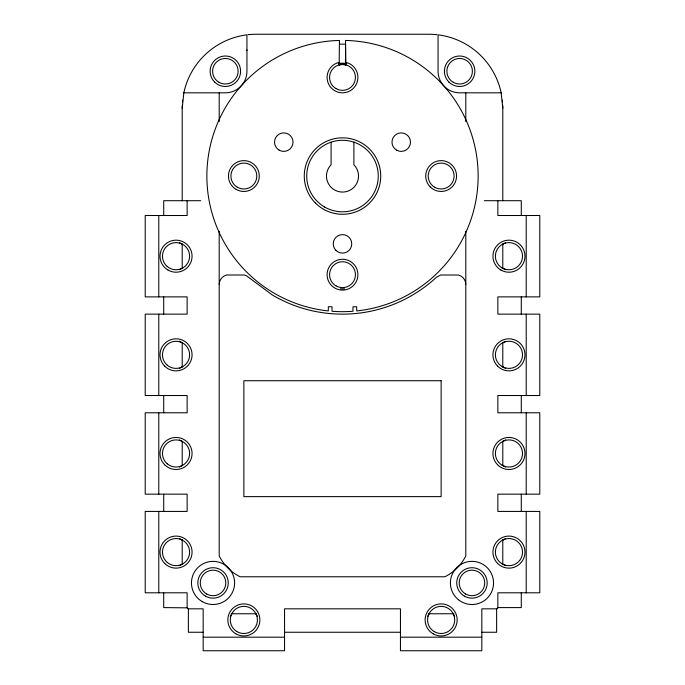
<?xml version="1.0" encoding="UTF-8"?>
<svg xmlns="http://www.w3.org/2000/svg" width="685" height="685" viewBox="0 0 685 685"><rect width="100%" height="100%" fill="white"/><g stroke="black" fill="none" stroke-linecap="round" stroke-linejoin="round"><path stroke-width="1.03" d="M203.171 632.255L188.375 632.255L188.375 609.051L187.142 607.843L187.142 592.799L145.22 592.799L145.22 511.421L187.142 511.421L187.142 494.159L145.22 494.159L145.22 412.781L187.142 412.781L187.142 395.519L145.22 395.519L145.22 314.141L187.142 314.141L187.142 296.879L145.22 296.879L145.22 215.501L187.142 215.501L187.142 200.705M246.942 49.894L246.942 71.24A21.577 21.577 0 0 1 225.365 92.817L183.837 92.817L182.21 108.23L182.21 200.705M339.452 62.301A15.412 15.412 0 0 0 329.69 85.976A15.412 15.412 0 0 0 355.309 85.976A15.412 15.412 0 0 0 345.548 62.301L345.548 40.449A135.63 135.63 0 0 1 478.019 170.471A135.63 135.63 0 0 1 356.679 310.93L356.679 306.743L352.981 306.743L352.981 311.273A135.63 135.63 0 0 1 332.019 311.273L332.019 306.743L328.32 306.743L328.32 310.93A135.63 135.63 0 0 1 206.981 170.471A135.63 135.63 0 0 1 339.452 40.449L339.152 64.904L342.5 64.459L345.848 64.904L345.548 44.148L339.452 44.148M230.306 616.568L231.847 613.632M427.586 616.568L429.127 613.632M481.829 632.255L496.625 632.255L496.625 609.051L498.081 607.595L521.285 607.595L521.285 592.799M179.401 269.744L182.338 268.203M179.401 368.384L182.338 366.843M502.662 244.177L505.599 242.636M179.401 467.024L182.338 465.483M502.662 342.817L505.599 341.276M179.401 565.664L182.338 564.123M502.662 441.457L505.599 439.916M502.662 540.097L505.599 538.556M339.152 64.904L341.472 63.756L345.548 64.065M339.452 64.065L341.472 63.756L342.5 64.459L343.527 63.756L345.848 64.904M250.016 34.507L253.099 34.319A73.98 73.98 0 0 1 256.19 34.25L428.81 34.25A73.98 73.98 0 0 1 431.85 34.31L434.984 34.507M200.705 200.705L163.715 200.705L163.715 215.501M484.295 200.705L521.285 200.705L521.285 215.501M188.127 608.828L203.171 608.828L203.171 650.75L284.549 650.75L284.549 608.828L400.451 608.828L400.451 650.75L481.829 650.75L481.829 608.828L496.873 608.828M231.778 613.76L255.942 613.76M428.562 613.76L453.924 613.76M284.549 632.255L400.451 632.255M203.171 637.187L284.549 637.187M400.451 637.187L481.829 637.187M502.662 268.203L505.599 269.744M502.662 366.843L505.599 368.384M179.401 242.636L182.338 244.177M502.662 465.483L505.599 467.024M179.401 341.276L182.338 342.817M502.662 564.123L505.599 565.664M179.401 439.916L182.338 441.457M179.401 538.556L182.338 540.097M187.142 607.843L163.715 607.595L163.715 592.799M453.153 613.632L454.694 616.568M255.873 613.632L257.414 616.568M502.79 200.705L502.79 108.23L501.163 92.817L459.635 92.817A21.577 21.577 0 0 1 438.058 71.24L438.058 34.832A73.98 73.98 0 0 1 501.214 93.023M526.217 215.501L526.217 296.879M526.217 314.141L526.217 395.519M526.217 412.781L526.217 494.159M526.217 511.421L526.217 592.799M521.285 296.879L521.285 314.141M521.285 395.519L521.285 412.781M521.285 494.159L521.285 511.421M502.79 244.04L502.79 268.34M502.79 342.68L502.79 366.98M502.79 441.32L502.79 465.62M502.79 539.96L502.79 564.26M497.858 200.705L497.858 215.501L539.78 215.501L539.78 296.879L497.858 296.879L497.858 314.141L539.78 314.141L539.78 395.519L497.858 395.519L497.858 412.781L539.78 412.781L539.78 494.159L497.858 494.159L497.858 511.421L539.78 511.421L539.78 592.799L497.858 592.799L497.858 607.843M465.8 92.817L465.8 121.579M465.8 231.29L465.8 555.886C461.339 564.945 453.975 572.309 444.916 576.77L240.084 576.77C231.025 572.309 223.661 564.945 219.2 555.886L219.2 231.29M353.905 142.155L353.905 164.785A16.029 16.029 0 0 1 353.811 187.399A16.029 16.029 0 0 1 331.189 187.399A16.029 16.029 0 0 1 331.095 164.785L331.095 142.155M246.942 50.433L246.942 34.832A73.98 73.98 0 0 0 183.785 93.023M219.2 92.817L219.2 121.579M182.21 244.108L182.21 268.272M182.21 342.748L182.21 366.912M182.21 441.388L182.21 465.552M182.21 540.028L182.21 564.192M163.715 296.879L163.715 314.141M163.715 395.519L163.715 412.781M163.715 494.159L163.715 511.421M158.783 215.501L158.783 296.879M158.783 314.141L158.783 395.519M158.783 412.781L158.783 494.159M158.783 511.421L158.783 592.799M182.21 108.23A73.98 73.98 0 0 1 182.27 105.19M182.458 102.142A73.98 73.98 0 0 1 182.655 100.104M248.064 34.695A73.98 73.98 0 0 1 250.102 34.498M434.898 34.498A73.98 73.98 0 0 1 436.936 34.695M502.345 100.104A73.98 73.98 0 0 1 502.542 102.142M502.73 105.19A73.98 73.98 0 0 1 502.79 108.23M344.606 288.847A112.819 112.819 0 0 1 340.394 288.847M338.287 63.303A112.819 112.819 0 0 1 346.713 63.303M465.8 284.549A9.864 9.864 0 0 0 458.488 275.019L440.66 274.993L436.388 277.314A138.096 138.096 0 0 1 272.21 294.918L246.626 275.884L244.339 274.993L226.512 275.019A9.864 9.864 0 0 0 219.2 284.549M441.14 380.723L243.86 380.723L243.86 496.625L441.14 496.625L441.14 380.723M167.251 266.525A13.563 13.563 0 0 0 189.385 258.63A13.563 13.563 0 0 0 171.49 243.415A13.563 13.563 0 0 0 167.251 266.525M167.251 365.165A13.563 13.563 0 0 0 189.385 357.27A13.563 13.563 0 0 0 171.49 342.055A13.563 13.563 0 0 0 167.251 365.165M167.251 562.445A13.563 13.563 0 0 0 189.385 554.55A13.563 13.563 0 0 0 171.49 539.335A13.563 13.563 0 0 0 167.251 562.445M167.251 463.805A13.563 13.563 0 0 0 189.385 455.91A13.563 13.563 0 0 0 171.49 440.695A13.563 13.563 0 0 0 167.251 463.805M434.358 631.673A13.563 13.563 0 0 0 454.703 619.925A13.563 13.563 0 0 0 434.358 608.177A13.563 13.563 0 0 0 434.358 631.673M236.719 631.459A13.563 13.563 0 0 0 257.414 620.345A13.563 13.563 0 0 0 237.447 607.972A13.563 13.563 0 0 0 236.719 631.459M502.173 267.938A13.563 13.563 0 0 0 522.518 256.19A13.563 13.563 0 0 0 502.173 244.442A13.563 13.563 0 0 0 502.173 267.938M502.173 563.858A13.563 13.563 0 0 0 522.518 552.11A13.563 13.563 0 0 0 502.173 540.362A13.563 13.563 0 0 0 502.173 563.858M497.618 563.447A16.029 16.029 0 0 0 524.436 556.263A16.029 16.029 0 0 0 504.802 536.629A16.029 16.029 0 0 0 497.618 563.447M502.173 465.218A13.563 13.563 0 0 0 522.518 453.47A13.563 13.563 0 0 0 502.173 441.722A13.563 13.563 0 0 0 502.173 465.218M497.618 464.807A16.029 16.029 0 0 0 524.436 457.623A16.029 16.029 0 0 0 504.802 437.989A16.029 16.029 0 0 0 497.618 464.807M502.173 366.578A13.563 13.563 0 0 0 522.518 354.83A13.563 13.563 0 0 0 502.173 343.082A13.563 13.563 0 0 0 502.173 366.578M336.027 88.613A12.946 12.946 0 0 0 355.446 77.405A12.946 12.946 0 0 0 336.027 66.197A12.946 12.946 0 0 0 336.027 88.613M324.621 207.016A35.757 35.757 0 0 0 378.257 176.045A35.757 35.757 0 0 0 324.621 145.074A35.757 35.757 0 0 0 324.621 207.016M331.6 285.585A15.412 15.412 0 0 0 357.39 278.675A15.412 15.412 0 0 0 338.51 259.795A15.412 15.412 0 0 0 331.6 285.585M336.027 285.893A12.946 12.946 0 0 0 355.446 274.685A12.946 12.946 0 0 0 336.027 263.477A12.946 12.946 0 0 0 336.027 285.893M236.154 189.394A15.412 15.412 0 0 0 259.272 176.045A15.412 15.412 0 0 0 236.154 162.696A15.412 15.412 0 0 0 236.154 189.394M237.387 187.253A12.946 12.946 0 0 0 256.807 176.045A12.946 12.946 0 0 0 237.387 164.837A12.946 12.946 0 0 0 237.387 187.253M315.468 203.077A38.223 38.223 0 0 0 379.421 185.935A38.223 38.223 0 0 0 332.61 139.123A38.223 38.223 0 0 0 315.468 203.077M279.146 150.143A9.248 9.248 0 0 0 293.017 142.137A9.248 9.248 0 0 0 279.146 134.132A9.248 9.248 0 0 0 279.146 150.143M335.958 250.402A9.248 9.248 0 0 0 351.431 246.257A9.248 9.248 0 0 0 340.102 234.929A9.248 9.248 0 0 0 335.958 250.402M396.606 150.143A9.248 9.248 0 0 0 410.478 142.137A9.248 9.248 0 0 0 396.606 134.132A9.248 9.248 0 0 0 396.606 150.143M430.24 186.945A15.412 15.412 0 0 0 456.03 180.035A15.412 15.412 0 0 0 437.15 161.155A15.412 15.412 0 0 0 430.24 186.945M434.667 187.253A12.946 12.946 0 0 0 454.087 176.045A12.946 12.946 0 0 0 434.667 164.837A12.946 12.946 0 0 0 434.667 187.253M458.385 599.709A21.577 21.577 0 0 0 493.277 586.309A21.577 21.577 0 0 0 464.224 562.796A21.577 21.577 0 0 0 458.385 599.709M202.246 601.618A21.577 21.577 0 0 0 234.612 582.935A21.577 21.577 0 0 0 202.246 564.252A21.577 21.577 0 0 0 202.246 601.618M168.03 270.07A16.029 16.029 0 0 0 192.074 256.19A16.029 16.029 0 0 0 168.03 242.31A16.029 16.029 0 0 0 168.03 270.07M164.708 366.167A16.029 16.029 0 0 0 191.526 358.983A16.029 16.029 0 0 0 171.892 339.349A16.029 16.029 0 0 0 164.708 366.167M164.708 464.807A16.029 16.029 0 0 0 191.526 457.623A16.029 16.029 0 0 0 171.892 437.989A16.029 16.029 0 0 0 164.708 464.807M164.708 563.447A16.029 16.029 0 0 0 191.526 556.263A16.029 16.029 0 0 0 171.892 536.629A16.029 16.029 0 0 0 164.708 563.447M235.845 633.805A16.029 16.029 0 0 0 259.889 619.925A16.029 16.029 0 0 0 235.845 606.045A16.029 16.029 0 0 0 235.845 633.805M433.125 633.805A16.029 16.029 0 0 0 457.169 619.925A16.029 16.029 0 0 0 433.125 606.045A16.029 16.029 0 0 0 433.125 633.805M497.618 366.167A16.029 16.029 0 0 0 524.436 358.983A16.029 16.029 0 0 0 504.802 339.349A16.029 16.029 0 0 0 497.618 366.167M500.94 270.07A16.029 16.029 0 0 0 524.984 256.19A16.029 16.029 0 0 0 500.94 242.31A16.029 16.029 0 0 0 500.94 270.07M465.586 593.989A12.758 12.758 0 0 0 484.723 582.935A12.758 12.758 0 0 0 465.586 571.881A12.758 12.758 0 0 0 465.586 593.989M464.353 596.121A15.224 15.224 0 0 0 487.189 582.935A15.224 15.224 0 0 0 464.353 569.749A15.224 15.224 0 0 0 464.353 596.121M218.986 82.294A12.758 12.758 0 0 0 238.123 71.24A12.758 12.758 0 0 0 218.986 60.186A12.758 12.758 0 0 0 218.986 82.294M214.593 82.012A15.224 15.224 0 0 0 240.075 75.179A15.224 15.224 0 0 0 221.426 56.53A15.224 15.224 0 0 0 214.593 82.012M448.863 82.012A15.224 15.224 0 0 0 474.345 75.179A15.224 15.224 0 0 0 455.696 56.53A15.224 15.224 0 0 0 448.863 82.012M453.256 82.294A12.758 12.758 0 0 0 472.393 71.24A12.758 12.758 0 0 0 453.256 60.186A12.758 12.758 0 0 0 453.256 82.294M206.656 593.989A12.758 12.758 0 0 0 225.793 582.935A12.758 12.758 0 0 0 206.656 571.881A12.758 12.758 0 0 0 206.656 593.989M205.423 596.121A15.224 15.224 0 0 0 228.259 582.935A15.224 15.224 0 0 0 205.423 569.749A15.224 15.224 0 0 0 205.423 596.121"/></g></svg>
